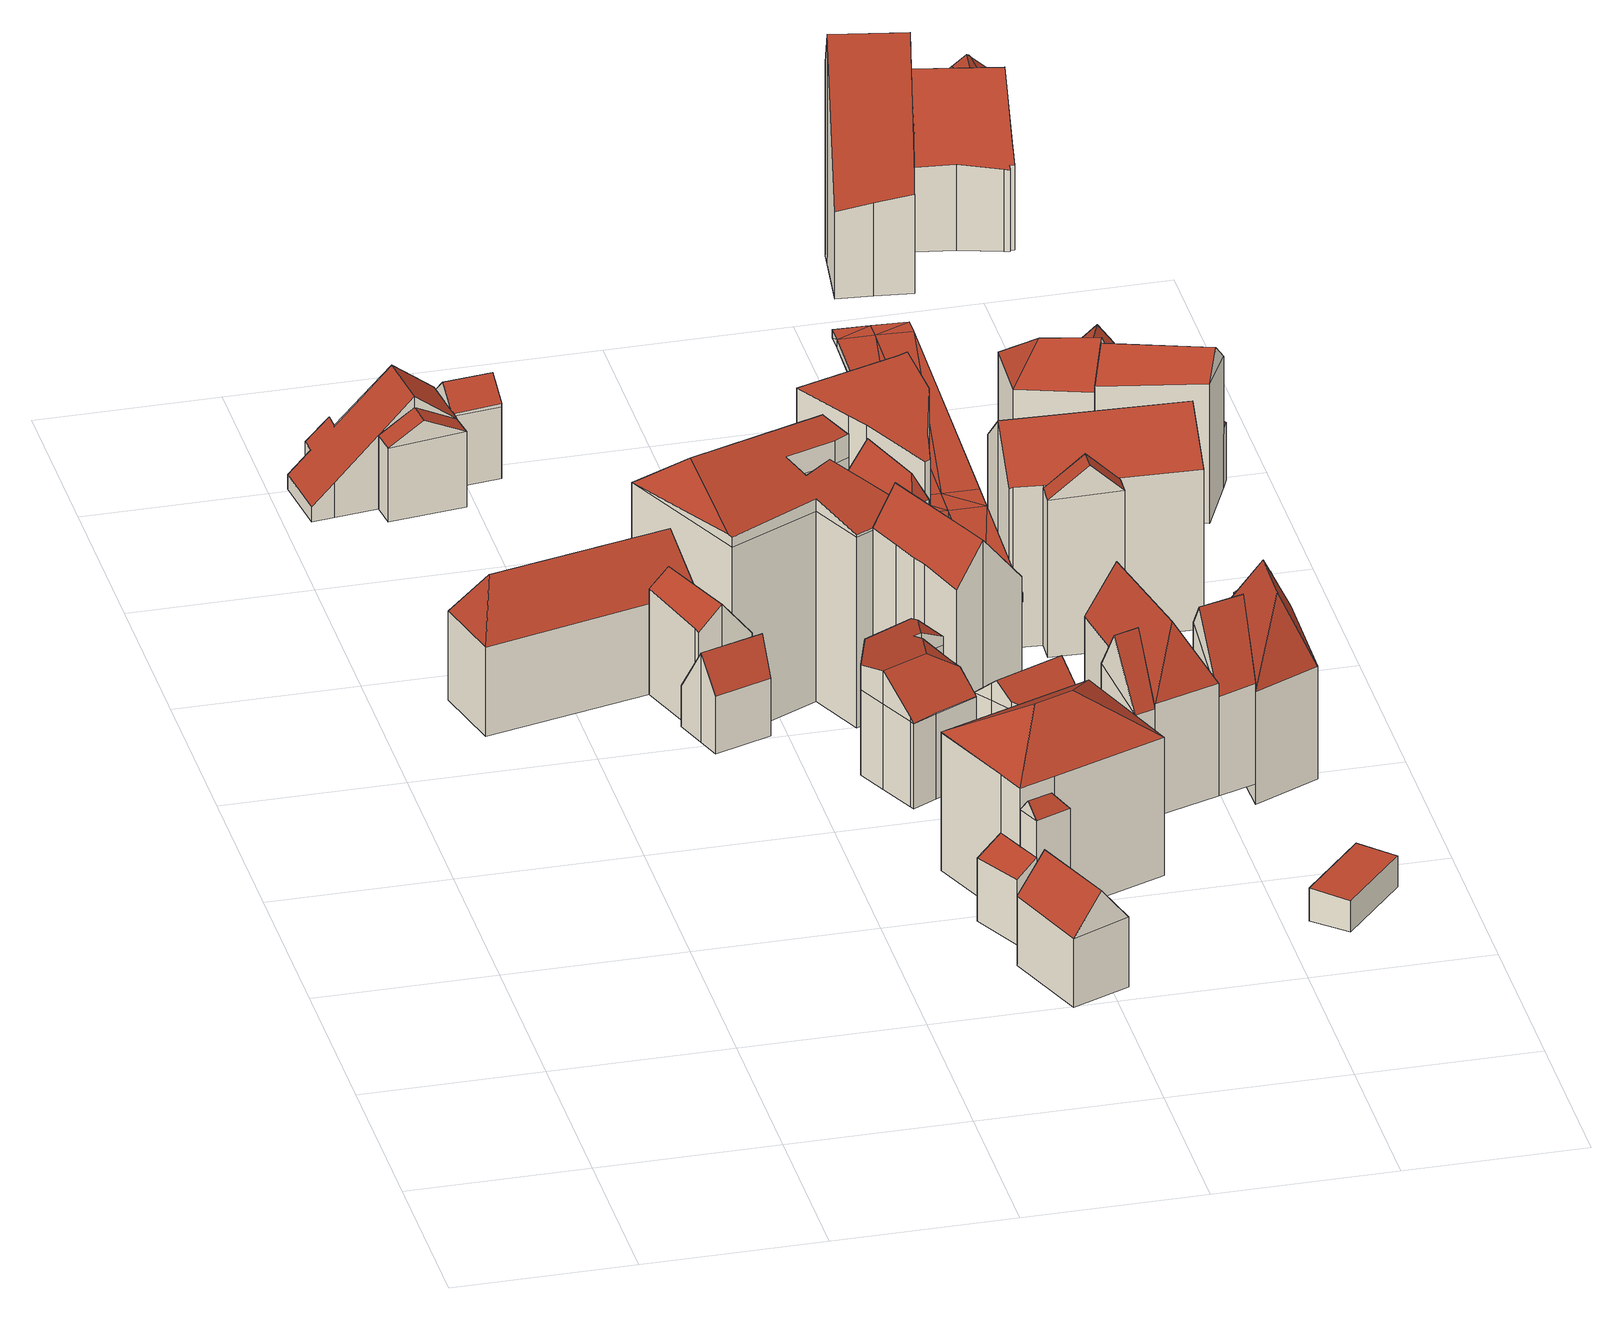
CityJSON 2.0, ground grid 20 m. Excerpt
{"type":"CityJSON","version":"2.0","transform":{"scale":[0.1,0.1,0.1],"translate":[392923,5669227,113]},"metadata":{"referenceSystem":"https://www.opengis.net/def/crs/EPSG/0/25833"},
"CityObjects":{
"building1":{"type":"Building","attributes":{"Gemeindeschluessel":14627140,"Geometrietyp2DReferenz":"3000","function":"31001_9998","roofType":"9999"},"children":["building1-1","building1-2"]},
"building1-1":{"type":"BuildingPart","attributes":{"Dachtyp_tdc":"tdcGableRoof","Dachneigung":51.53,"QualitaetDacherkennung":73,"Geometrietyp2DReferenz":"3000","roofType":"3100","measuredHeight":14.56},"parents":["building1"],"geometry":[{"type":"MultiSurface","lod":"2","boundaries":[[[0,1,2,3]],[[1,4,5,2]],[[4,6,7,5]],[[6,8,9,7]],[[8,10,11,9]],[[10,12,13,14,11]],[[6,4,1,0,15,16]],[[16,12,10,8,6]],[[14,17,3,2,5,7,9,11]],[[18,13,12,16]],[[17,14,13,18]],[[15,18,16]],[[0,3,17,18,15]]],"semantics":{"surfaces":[{"type":"WallSurface"},{"type":"RoofSurface"},{"type":"GroundSurface"},{"type":"ClosureSurface"}],"values":[0,0,0,0,0,0,1,1,2,0,3,0,3]}}]},
"building1-2":{"type":"BuildingPart","attributes":{"Dachtyp_tdc":"tdcHipAndGableRoof","Dachneigung":52.65,"QualitaetDacherkennung":80,"Geometrietyp2DReferenz":"3000","roofType":"5000","measuredHeight":16.27},"parents":["building1"],"geometry":[{"type":"MultiSurface","lod":"2","boundaries":[[[19,20,0,3,21]],[[13,22,23,14]],[[22,24,25,23]],[[24,26,27,25]],[[26,28,29,27]],[[28,19,21,29]],[[24,22,30]],[[22,13,18,15,20,19,30]],[[19,28,26,24,30]],[[21,3,17,14,23,25,27,29]],[[15,0,20]],[[13,14,17,18]],[[18,17,3,0,15]]],"semantics":{"surfaces":[{"type":"WallSurface"},{"type":"RoofSurface"},{"type":"GroundSurface"},{"type":"ClosureSurface"}],"values":[0,0,0,0,0,0,1,1,1,2,0,3,3]}}]},
"building2":{"type":"Building","attributes":{"Dachtyp_tdc":"tdcGableRoof","Gemeindeschluessel":14627140,"Dachneigung":56.37,"QualitaetDacherkennung":78,"Geometrietyp2DReferenz":"3000","function":"31001_9998","roofType":"3100","measuredHeight":10.61},"geometry":[{"type":"MultiSurface","lod":"2","boundaries":[[[31,32,33,34]],[[32,35,36,33]],[[35,37,38,36]],[[37,39,40,38]],[[39,41,42,40]],[[41,43,44,42]],[[43,45,46,44]],[[45,31,34,46]],[[41,39,37,35]],[[35,32,31,45,43,41]],[[34,33,36,38,40,42,44,46]]],"semantics":{"surfaces":[{"type":"WallSurface"},{"type":"RoofSurface"},{"type":"GroundSurface"}],"values":[0,0,0,0,0,0,0,0,1,1,2]}}]},
"building3":{"type":"Building","attributes":{"Gemeindeschluessel":14627140,"Geometrietyp2DReferenz":"3000","function":"31001_9998","roofType":"9999"},"children":["building3-1","building3-2","building3-3"]},
"building3-1":{"type":"BuildingPart","attributes":{"Dachtyp_tdc":"tdcGableRoof","Dachneigung":27.16,"QualitaetDacherkennung":33,"Geometrietyp2DReferenz":"3000","roofType":"3100","measuredHeight":11.25},"parents":["building3"],"geometry":[{"type":"MultiSurface","lod":"2","boundaries":[[[47,48,49,50]],[[51,52,53,54]],[[52,47,50,53]],[[47,52,55]],[[48,47,55,56,57]],[[52,51,56,55]],[[50,49,58,54,53]],[[54,58,59,51]],[[58,49,48,59]],[[59,56,51]],[[48,57,56,59]]],"semantics":{"surfaces":[{"type":"WallSurface"},{"type":"RoofSurface"},{"type":"GroundSurface"},{"type":"ClosureSurface"}],"values":[0,0,0,0,1,1,2,3,3,3,3]}}]},
"building3-2":{"type":"BuildingPart","attributes":{"Dachtyp_tdc":"tdcGableRoof","Dachneigung":43.7,"QualitaetDacherkennung":22,"Geometrietyp2DReferenz":"3000","roofType":"3100","measuredHeight":12.49},"parents":["building3"],"geometry":[{"type":"MultiSurface","lod":"2","boundaries":[[[48,60,61,49]],[[60,62,63,61]],[[62,64,65,63]],[[64,66,67,65]],[[66,68,69,67]],[[68,70,71,69]],[[70,72,73,71]],[[72,74,75,73]],[[74,76,77,78,75]],[[79,80,51,54,81,82,83]],[[74,72,70,68,66,64,62,60,48,57,84]],[[84,80,79,85,86,76,74]],[[54,58,49,61,63,65,67,69,71,73,75,78,81]],[[56,51,80,84]],[[58,54,51,59]],[[59,51,56]],[[57,56,84]],[[58,59,48,49]],[[48,59,56,57]],[[79,83,85]],[[86,77,76]],[[82,81,78,77]],[[82,77,86,85,83]]],"semantics":{"surfaces":[{"type":"WallSurface"},{"type":"RoofSurface"},{"type":"GroundSurface"},{"type":"ClosureSurface"}],"values":[0,0,0,0,0,0,0,0,0,0,1,1,2,0,3,3,0,3,3,0,0,3,3]}}]},
"building3-3":{"type":"BuildingPart","attributes":{"Dachtyp_tdc":"tdcGableRoof","Dachneigung":43.83,"QualitaetDacherkennung":51,"Geometrietyp2DReferenz":"3000","roofType":"3100","measuredHeight":11.12},"parents":["building3"],"geometry":[{"type":"MultiSurface","lod":"2","boundaries":[[[77,87,88,78]],[[87,89,90,88]],[[89,82,81,90]],[[83,91,92,93,85]],[[94,77,86,93,92]],[[77,94,87]],[[87,94,92,91,89]],[[89,91,83,82]],[[81,78,88,90]],[[78,81,82,77]],[[93,86,85]],[[82,83,85,86,77]]],"semantics":{"surfaces":[{"type":"WallSurface"},{"type":"RoofSurface"},{"type":"GroundSurface"},{"type":"ClosureSurface"}],"values":[0,0,0,1,1,0,0,0,2,3,0,3]}}]},
"building4":{"type":"Building","attributes":{"Dachtyp_tdc":"tdcFreeFormRoof","Gemeindeschluessel":14627140,"Dachneigung":51.18,"QualitaetDacherkennung":71,"Geometrietyp2DReferenz":"3000","function":"31001_9998","roofType":"5000","measuredHeight":12.46},"geometry":[{"type":"MultiSurface","lod":"2","boundaries":[[[95,96,97,98]],[[96,99,100,97]],[[99,101,102,100]],[[101,103,104,102]],[[103,95,98,104]],[[105,101,99,106]],[[103,105,106,96,95]],[[99,96,106]],[[103,101,105]],[[98,97,100,102,104]]],"semantics":{"surfaces":[{"type":"WallSurface"},{"type":"RoofSurface"},{"type":"GroundSurface"}],"values":[0,0,0,0,0,1,1,0,0,2]}}]},
"building5":{"type":"Building","attributes":{"Dachtyp_tdc":"tdcFreeFormRoof","Gemeindeschluessel":14627140,"Dachneigung":14.07,"QualitaetDacherkennung":25,"Geometrietyp2DReferenz":"3000","function":"31001_9998","roofType":"5000","measuredHeight":14.01},"geometry":[{"type":"MultiSurface","lod":"2","boundaries":[[[107,108,109,110]],[[110,109,111]],[[111,112,113]],[[113,112,114,115]],[[116,117,108,107]],[[118,119,120,121]],[[121,120,122,123,124]],[[115,114,125,126]],[[126,125,127,128]],[[128,127,129,130]],[[130,129,131,132]],[[133,134,119,118]],[[132,131,134,133]],[[124,123,117,116]],[[135,136,137,138,139,140,141,142,143,144,145,146,147,148]],[[118,121,136,135]],[[121,124,137,136]],[[124,116,138,137]],[[116,107,139,138]],[[107,110,140,139]],[[110,111,141,140]],[[111,113,142,141]],[[113,115,143,142]],[[115,126,144,143]],[[126,128,145,144]],[[128,130,146,145]],[[130,132,147,146]],[[132,133,148,147]],[[133,118,135,148]],[[123,122,149,117]],[[134,131,119]],[[129,127,125,114,149,122,120,119,131]],[[108,117,149,114,112,111,109]]],"semantics":{"surfaces":[{"type":"WallSurface"},{"type":"GroundSurface"},{"type":"RoofSurface"}],"values":[0,0,0,0,0,0,0,0,0,0,0,0,0,0,1,0,0,0,0,0,0,0,0,0,0,0,0,0,0,2,2,2,2]}}]},
"building6":{"type":"Building","attributes":{"Gemeindeschluessel":14627140,"Geometrietyp2DReferenz":"3000","function":"31001_9998","roofType":"9999"},"children":["building6-1","building6-2","building6-3","building6-4"]},
"building6-1":{"type":"BuildingPart","attributes":{"Dachtyp_tdc":"tdcFreeFormRoof","Dachneigung":67.33,"QualitaetDacherkennung":21,"Geometrietyp2DReferenz":"3000","roofType":"5000","measuredHeight":27.71},"parents":["building6"],"geometry":[{"type":"MultiSurface","lod":"2","boundaries":[[[150,151,152,153,154]],[[155,156,157,158]],[[159,155,158,160,151]],[[159,151,150]],[[155,159,150,161,156]],[[153,152,162,163,164]],[[165,166,160,158]],[[162,152,151,160,166]],[[165,163,162,166]],[[157,165,158]],[[164,163,165,157,156,167,168]],[[161,167,156]],[[154,153,164,168]],[[154,168,167,161,150]]],"semantics":{"surfaces":[{"type":"WallSurface"},{"type":"RoofSurface"},{"type":"GroundSurface"},{"type":"ClosureSurface"}],"values":[0,1,1,1,1,2,0,3,3,0,3,0,3,3]}}]},
"building6-2":{"type":"BuildingPart","attributes":{"Dachtyp_tdc":"tdcPolyFlatRoof","Dachneigung":0,"QualitaetDacherkennung":4,"Geometrietyp2DReferenz":"3000","roofType":"1000","measuredHeight":27.45},"parents":["building6"],"geometry":[{"type":"MultiSurface","lod":"2","boundaries":[[[169,170,171,172,173]],[[170,174,175,171]],[[174,176,177,175]],[[176,178,179,177]],[[178,180,181,182,179]],[[183,184,185,186,187,152,151]],[[184,183,188,180,178,176,174,170,169]],[[172,171,175,177,179,182,162,152,187]],[[166,181,180,188,160]],[[166,162,182,181]],[[151,160,188,183]],[[152,162,166,160,151]],[[173,189,185,184,169]],[[173,172,187,186]],[[186,185,189,173]]],"semantics":{"surfaces":[{"type":"WallSurface"},{"type":"RoofSurface"},{"type":"GroundSurface"},{"type":"ClosureSurface"}],"values":[0,0,0,0,0,0,1,2,0,3,0,3,0,3,3]}}]},
"building6-3":{"type":"BuildingPart","attributes":{"Dachtyp_tdc":"tdcFreeFormRoof","Dachneigung":10.06,"QualitaetDacherkennung":35,"Geometrietyp2DReferenz":"3000","roofType":"5000","measuredHeight":25.99},"parents":["building6"],"geometry":[{"type":"MultiSurface","lod":"2","boundaries":[[[190,191,192,193]],[[191,154,153,192]],[[194,195,196,197]],[[195,198,199,196]],[[198,200,201,199]],[[200,202,203,201]],[[202,173,172,203]],[[186,204,205,187]],[[204,206,207,205]],[[206,190,193,207]],[[208,209,202]],[[210,185,189,209,208,211,212,213,214,215,167,161,216,217,218,219]],[[173,202,209,189]],[[204,210,219,206]],[[206,219,218,190]],[[190,218,217,191]],[[191,217,216,150,154]],[[195,213,212,198]],[[194,214,213,195]],[[198,212,211,200]],[[200,211,208,202]],[[186,185,210,204]],[[193,192,153,164,220,197,196,199,201,203,172,187,205,207]],[[164,153,154,168]],[[197,220,221,194]],[[220,164,168,221]],[[187,172,173,186]],[[173,189,185,186]],[[161,150,216]],[[154,150,161,167,168]],[[214,194,221,215]],[[215,221,168,167]]],"semantics":{"surfaces":[{"type":"WallSurface"},{"type":"RoofSurface"},{"type":"GroundSurface"},{"type":"ClosureSurface"}],"values":[0,0,0,0,0,0,0,0,0,0,1,1,1,0,0,0,0,0,0,0,0,0,2,3,3,3,3,3,0,3,3,3]}}]},
"building6-4":{"type":"BuildingPart","attributes":{"Dachtyp_tdc":"tdcGableRoof","Dachneigung":51.29,"QualitaetDacherkennung":37,"Geometrietyp2DReferenz":"3000","roofType":"3100","measuredHeight":27.09},"parents":["building6"],"geometry":[{"type":"MultiSurface","lod":"2","boundaries":[[[181,222,223,182]],[[222,224,225,223]],[[224,226,227,225]],[[226,228,229,227]],[[228,230,231,229]],[[230,232,233,231]],[[232,234,235,233]],[[234,236,237,235]],[[236,238,239,237]],[[238,214,194,197,239]],[[240,214,238,236,234,232,230]],[[230,228,226,224,222,181,166,165,157,241,240]],[[162,182,223,225,227,229,231,233,235,237,239,197,220,164,163]],[[181,182,162,166]],[[215,214,240]],[[220,197,194,221]],[[221,194,214,215]],[[241,156,167,215,240]],[[220,221,168,164]],[[167,168,221,215]],[[157,156,241]],[[165,163,164,168,167,156,157]],[[163,165,166,162]]],"semantics":{"surfaces":[{"type":"WallSurface"},{"type":"RoofSurface"},{"type":"GroundSurface"},{"type":"ClosureSurface"}],"values":[0,0,0,0,0,0,0,0,0,0,1,1,2,3,0,3,3,0,3,3,0,3,3]}}]},
"building7":{"type":"Building","attributes":{"Gemeindeschluessel":14627140,"Geometrietyp2DReferenz":"3000","function":"31001_9998","roofType":"9999"},"children":["building7-1","building7-2","building7-3"]},
"building7-1":{"type":"BuildingPart","attributes":{"Dachtyp_tdc":"tdcPolyFlatRoof","Dachneigung":35.46,"QualitaetDacherkennung":49,"Geometrietyp2DReferenz":"3000","roofType":"2100","measuredHeight":9.47},"parents":["building7"],"geometry":[{"type":"MultiSurface","lod":"2","boundaries":[[[242,243,244,245]],[[243,246,247,244]],[[246,248,249,247]],[[248,246,243,242,250]],[[245,244,247,249,251]],[[245,251,250,242]],[[251,249,248,250]]],"semantics":{"surfaces":[{"type":"WallSurface"},{"type":"RoofSurface"},{"type":"GroundSurface"},{"type":"ClosureSurface"}],"values":[0,0,0,1,2,3,3]}}]},
"building7-2":{"type":"BuildingPart","attributes":{"Dachtyp_tdc":"tdcFreeFormRoof","Dachneigung":50.93,"QualitaetDacherkennung":19,"Geometrietyp2DReferenz":"3000","roofType":"5000","measuredHeight":15.52},"parents":["building7"],"geometry":[{"type":"MultiSurface","lod":"2","boundaries":[[[252,253,254,255]],[[253,256,242,245,254]],[[257,258,256]],[[259,257,256,253]],[[259,253,252]],[[257,259,252,258]],[[255,254,245,251]],[[250,242,256,258]],[[251,245,242,250]],[[255,251,250,258,252]]],"semantics":{"surfaces":[{"type":"WallSurface"},{"type":"RoofSurface"},{"type":"GroundSurface"},{"type":"ClosureSurface"}],"values":[0,0,0,1,1,1,2,0,3,3]}}]},
"building7-3":{"type":"BuildingPart","attributes":{"Dachtyp_tdc":"tdcHipRoof","Dachneigung":32.5,"QualitaetDacherkennung":63,"Geometrietyp2DReferenz":"3000","roofType":"3200","measuredHeight":20.92},"parents":["building7"],"geometry":[{"type":"MultiSurface","lod":"2","boundaries":[[[260,261,262,263]],[[261,264,252,255,262]],[[265,266,267,249,248]],[[266,260,263,267]],[[261,268,269]],[[270,265,271,272]],[[268,270,272,269]],[[271,264,261,269,272]],[[265,270,266]],[[266,270,268,260]],[[260,268,261]],[[263,262,255,251,249,267]],[[258,252,264,271]],[[258,250,251,255,252]],[[248,250,258,271,265]],[[251,250,248,249]]],"semantics":{"surfaces":[{"type":"WallSurface"},{"type":"RoofSurface"},{"type":"GroundSurface"},{"type":"ClosureSurface"}],"values":[0,0,0,0,1,1,1,1,0,0,0,2,0,3,0,3]}}]},
"building8":{"type":"Building","attributes":{"Gemeindeschluessel":14627140,"Dachtyp_tdc":"tdcFreeFormRoof","Dachneigung":41.51,"QualitaetDacherkennung":81,"Geometrietyp2DReferenz":"3000","function":"31001_9998","roofType":"5000","measuredHeight":10.45},"geometry":[{"type":"MultiSurface","lod":"2","boundaries":[[[273,274,275,276]],[[274,277,278,275]],[[277,279,280,278]],[[279,281,282,280]],[[281,283,284,282]],[[283,285,286,284]],[[285,287,288,286]],[[287,289,290,288]],[[289,291,292,290]],[[291,273,276,292]],[[293,294,295,296,297,298]],[[289,287,285,283,299,300,295,294]],[[277,296,295,300,279]],[[279,300,299,281]],[[281,299,283]],[[273,298,297,274]],[[291,293,298,273]],[[274,297,296,277]],[[289,294,293,291]],[[276,275,278,280,282,284,286,288,290,292]]],"semantics":{"surfaces":[{"type":"WallSurface"},{"type":"RoofSurface"},{"type":"GroundSurface"}],"values":[0,0,0,0,0,0,0,0,0,0,1,1,0,0,0,0,0,0,0,2]}}]},
"building9":{"type":"Building","attributes":{"Gemeindeschluessel":14627140,"Geometrietyp2DReferenz":"3000","function":"31001_9998","roofType":"9999"},"children":["building9-1","building9-2","building9-3"]},
"building9-1":{"type":"BuildingPart","attributes":{"Dachtyp_tdc":"tdcFreeFormRoof","Dachneigung":60.07,"QualitaetDacherkennung":24,"Geometrietyp2DReferenz":"3000","roofType":"5000","measuredHeight":19.8},"parents":["building9"],"geometry":[{"type":"MultiSurface","lod":"2","boundaries":[[[301,302,303,304,305,306]],[[307,308,309,310]],[[308,311,312,309]],[[311,313,314,312]],[[315,308,307,316,302,317]],[[317,302,301]],[[301,318,319,313,311,315,317]],[[308,315,311]],[[314,305,304,310,309,312]],[[306,318,301]],[[305,314,313,319,306]],[[306,319,318]],[[316,303,302]],[[310,304,303,316,307]]],"semantics":{"surfaces":[{"type":"WallSurface"},{"type":"RoofSurface"},{"type":"GroundSurface"},{"type":"ClosureSurface"}],"values":[0,0,0,0,1,1,1,0,2,0,3,3,0,3]}}]},
"building9-2":{"type":"BuildingPart","attributes":{"Dachtyp_tdc":"tdcGableRoof","Dachneigung":59.89,"QualitaetDacherkennung":70,"Geometrietyp2DReferenz":"3000","roofType":"3100","measuredHeight":20.01},"parents":["building9"],"geometry":[{"type":"MultiSurface","lod":"2","boundaries":[[[303,320,321,304]],[[320,322,323,321]],[[322,324,307,310,323]],[[322,320,325]],[[303,316,324,326]],[[320,303,326,325]],[[324,322,325,326]],[[304,321,323,310]],[[316,307,324]],[[303,304,310,307,316]]],"semantics":{"surfaces":[{"type":"WallSurface"},{"type":"RoofSurface"},{"type":"GroundSurface"},{"type":"ClosureSurface"}],"values":[0,0,0,0,0,1,1,2,0,3]}}]},
"building9-3":{"type":"BuildingPart","attributes":{"Dachtyp_tdc":"tdcGableRoof","Dachneigung":59.58,"QualitaetDacherkennung":63,"Geometrietyp2DReferenz":"3000","roofType":"3100","measuredHeight":19.82},"parents":["building9"],"geometry":[{"type":"MultiSurface","lod":"2","boundaries":[[[327,328,329,314,313]],[[328,330,331,329]],[[330,306,305,331]],[[330,328,332]],[[328,327,333,332]],[[306,330,332,333,318]],[[314,329,331,305]],[[313,319,327]],[[314,305,306,319,313]],[[333,327,319,318]],[[318,319,306]]],"semantics":{"surfaces":[{"type":"WallSurface"},{"type":"RoofSurface"},{"type":"GroundSurface"},{"type":"ClosureSurface"}],"values":[0,0,0,0,1,1,2,0,3,0,3]}}]},
"building10":{"type":"Building","attributes":{"BodenHoehe":133.16,"gemHoehe":0,"BauwerkHoehe":1,"Breite":8,"Gemeindeschluessel":"14627140","Geometrietyp2DReferenz":"3000","function":"53001_1800","measuredHeight":1},"geometry":[{"type":"MultiSurface","lod":"2","boundaries":[[[334,335,336]],[[336,335,337]],[[335,338,337]],[[337,338,339]],[[338,340,341]],[[338,341,339]],[[340,342,341]],[[341,342,343]],[[344,345,334]],[[334,345,335]],[[345,346,335]],[[335,346,338]],[[346,347,340]],[[346,340,338]],[[347,348,340]],[[340,348,342]],[[334,336,349]],[[334,349,350]],[[336,337,351]],[[336,351,349]],[[337,339,352]],[[337,352,351]],[[339,341,353]],[[339,353,352]],[[341,343,354]],[[341,354,353]],[[343,342,355]],[[343,355,354]],[[342,348,356]],[[342,356,355]],[[348,347,357]],[[348,357,356]],[[347,346,358]],[[347,358,357]],[[346,345,359]],[[346,359,358]],[[345,344,360]],[[345,360,359]],[[344,334,350]],[[344,350,360]],[[349,361,350]],[[351,361,349]],[[351,362,361]],[[352,362,351]],[[353,363,362]],[[352,353,362]],[[353,355,363]],[[354,355,353]],[[350,359,360]],[[361,359,350]],[[361,358,359]],[[362,358,361]],[[363,357,358]],[[362,363,358]],[[363,356,357]],[[355,356,363]]],"semantics":{"surfaces":[{"type":"RoofSurface"},{"type":"WallSurface"},{"type":"GroundSurface"}],"values":[0,0,0,0,0,0,0,0,0,0,0,0,0,0,0,0,1,1,1,1,1,1,1,1,1,1,1,1,1,1,1,1,1,1,1,1,1,1,1,1,2,2,2,2,2,2,2,2,2,2,2,2,2,2,2,2]}}]},
"building11":{"type":"Building","attributes":{"Dachtyp_tdc":"tdcPolyFlatRoof","Gemeindeschluessel":14627140,"Dachneigung":2.84,"QualitaetDacherkennung":81,"Geometrietyp2DReferenz":"3000","function":"31001_9998","roofType":"2100","measuredHeight":3.87},"geometry":[{"type":"MultiSurface","lod":"2","boundaries":[[[364,365,366,367]],[[365,368,369,366]],[[368,370,371,369]],[[370,364,367,371]],[[370,368,365,364]],[[367,366,369,371]]],"semantics":{"surfaces":[{"type":"WallSurface"},{"type":"RoofSurface"},{"type":"GroundSurface"}],"values":[0,0,0,0,1,2]}}]},
"building12":{"type":"Building","attributes":{"Gemeindeschluessel":14627140,"Geometrietyp2DReferenz":"3000","function":"31001_9998","roofType":"9999"},"children":["building12-1","building12-2"]},
"building12-1":{"type":"BuildingPart","attributes":{"Dachtyp_tdc":"tdcGableRoof","Dachneigung":40.24,"QualitaetDacherkennung":74,"Geometrietyp2DReferenz":"3000","roofType":"3100","measuredHeight":22.25},"parents":["building12"],"geometry":[{"type":"MultiSurface","lod":"2","boundaries":[[[372,373,374,375]],[[373,376,377,374]],[[373,372,378]],[[372,379,380,381,382,378]],[[376,373,378,382,383]],[[384,385,375,374,377]],[[375,385,379,372]],[[385,384,380,379]],[[384,377,376,380]],[[382,381,383]],[[383,381,380,376]]],"semantics":{"surfaces":[{"type":"WallSurface"},{"type":"RoofSurface"},{"type":"GroundSurface"},{"type":"ClosureSurface"}],"values":[0,0,0,1,1,2,0,3,3,0,3]}}]},
"building12-2":{"type":"BuildingPart","attributes":{"Dachtyp_tdc":"tdcGableRoof","Dachneigung":40.65,"QualitaetDacherkennung":77,"Geometrietyp2DReferenz":"3000","roofType":"3100","measuredHeight":23.82},"parents":["building12"],"geometry":[{"type":"MultiSurface","lod":"2","boundaries":[[[386,377,376]],[[386,387,388,377]],[[387,389,390,388]],[[389,391,392,390]],[[391,393,394,392]],[[393,395,396,394]],[[395,397,398,396]],[[397,399,400,398]],[[399,401,379,385,400]],[[397,395,393,391]],[[391,389,387,386,383,381,402,401,399,397]],[[384,377,388,390,392,394,396,398,400,385]],[[376,383,386]],[[381,380,402]],[[376,377,384,380]],[[376,380,381,383]],[[380,379,401,402]],[[384,385,379,380]]],"semantics":{"surfaces":[{"type":"WallSurface"},{"type":"RoofSurface"},{"type":"GroundSurface"},{"type":"ClosureSurface"}],"values":[0,0,0,0,0,0,0,0,0,1,1,2,0,0,3,3,0,3]}}]},
"building13":{"type":"Building","attributes":{"name":"Torhaus","Dachtyp_tdc":"tdcGableRoof","Gemeindeschluessel":14627140,"Dachneigung":67.75,"QualitaetDacherkennung":100,"Geometrietyp2DReferenz":"3000","function":"31001_3034","roofType":"3100","measuredHeight":27.19},"geometry":[{"type":"MultiSurface","lod":"2","boundaries":[[[403,404,405,406]],[[404,407,408,405]],[[407,409,410,408]],[[409,411,412,410]],[[411,413,414,412]],[[413,415,416,414]],[[415,417,418,416]],[[417,403,406,418]],[[413,411,409,407,404]],[[404,403,417,415,413]],[[406,405,408,410,412,414,416,418]]],"semantics":{"surfaces":[{"type":"WallSurface"},{"type":"RoofSurface"},{"type":"GroundSurface"}],"values":[0,0,0,0,0,0,0,0,1,1,2]}}]},
"building14":{"type":"Building","attributes":{"Gemeindeschluessel":14627140,"Geometrietyp2DReferenz":"3000","function":"31001_9998","roofType":"9999"},"children":["building14-1","building14-2"]},
"building14-1":{"type":"BuildingPart","attributes":{"Dachtyp_tdc":"tdcPolyFlatRoof","Dachneigung":33.34,"QualitaetDacherkennung":83,"Geometrietyp2DReferenz":"3000","roofType":"2100","measuredHeight":11.92},"parents":["building14"],"geometry":[{"type":"MultiSurface","lod":"2","boundaries":[[[419,420,421,422]],[[420,423,424,421]],[[423,425,426,424]],[[423,420,419,425]],[[426,422,421,424]],[[419,422,426,425]]],"semantics":{"surfaces":[{"type":"WallSurface"},{"type":"RoofSurface"},{"type":"GroundSurface"},{"type":"ClosureSurface"}],"values":[0,0,0,1,2,3]}}]},
"building14-2":{"type":"BuildingPart","attributes":{"Dachtyp_tdc":"tdcFreeFormRoof","Dachneigung":64.72,"QualitaetDacherkennung":17,"Geometrietyp2DReferenz":"3000","roofType":"5000","measuredHeight":21.59},"parents":["building14"],"geometry":[{"type":"MultiSurface","lod":"2","boundaries":[[[427,428,429,430]],[[428,431,432,429]],[[431,433,434,432]],[[433,435,436,434]],[[435,437,419,422,436]],[[438,439,440,426,425]],[[439,441,442,440]],[[441,427,430,442]],[[438,437,435,443]],[[435,433,431,428,427,441,444,443]],[[441,439,444]],[[439,438,443,444]],[[430,429,432,434,436,422,426,440,442]],[[425,419,437,438]],[[425,426,422,419]]],"semantics":{"surfaces":[{"type":"WallSurface"},{"type":"RoofSurface"},{"type":"GroundSurface"},{"type":"ClosureSurface"}],"values":[0,0,0,0,0,0,0,0,1,1,1,1,2,0,3]}}]},
"building15":{"type":"Building","attributes":{"Gemeindeschluessel":14627140,"Geometrietyp2DReferenz":"3000","function":"31001_9998","roofType":"9999"},"children":["building15-1","building15-2"]},
"building15-1":{"type":"BuildingPart","attributes":{"Dachtyp_tdc":"tdcGableRoof","Dachneigung":46.42,"QualitaetDacherkennung":66,"Geometrietyp2DReferenz":"3000","roofType":"3100","measuredHeight":11.79},"parents":["building15"],"geometry":[{"type":"MultiSurface","lod":"2","boundaries":[[[445,446,447,448]],[[446,449,450,447]],[[449,451,452,450]],[[449,446,453]],[[446,445,454,455,453]],[[451,449,453,455,456]],[[448,447,450,452]],[[445,448,452,451]],[[456,455,454]],[[451,456,454,445]]],"semantics":{"surfaces":[{"type":"WallSurface"},{"type":"RoofSurface"},{"type":"GroundSurface"},{"type":"ClosureSurface"}],"values":[0,0,0,0,1,1,2,3,0,3]}}]},
"building15-2":{"type":"BuildingPart","attributes":{"Dachtyp_tdc":"tdcHipAndGableRoof","Dachneigung":44.69,"QualitaetDacherkennung":62,"Geometrietyp2DReferenz":"3000","roofType":"5000","measuredHeight":15.05},"parents":["building15"],"geometry":[{"type":"MultiSurface","lod":"2","boundaries":[[[457,458,459,460]],[[458,461,462,459]],[[463,457,460,452,451]],[[461,458,464]],[[457,463,465]],[[458,457,465,464]],[[463,456,454,461,464,465]],[[460,459,462,448,452]],[[463,451,456]],[[454,445,448,462,461]],[[451,452,448,445]],[[456,451,445,454]]],"semantics":{"surfaces":[{"type":"WallSurface"},{"type":"RoofSurface"},{"type":"GroundSurface"},{"type":"ClosureSurface"}],"values":[0,0,0,1,0,1,1,2,0,0,3,3]}}]},
"building16":{"type":"Building","attributes":{"name":"Torhaus","Gemeindeschluessel":14627140,"QualitaetDacherkennung":100,"Geometrietyp2DReferenz":"3000","function":"31001_3034","roofType":"9999"},"children":["building16-1","building16-2"]},
"building16-1":{"type":"BuildingPart","attributes":{"Dachtyp_tdc":"tdcHipAndGableRoof","Dachneigung":40.56,"QualitaetDacherkennung":100,"Geometrietyp2DReferenz":"3000","roofType":"5000","measuredHeight":14.07},"parents":["building16"],"geometry":[{"type":"MultiSurface","lod":"2","boundaries":[[[466,467,468,469]],[[467,470,471,468]],[[470,472,473,471]],[[472,474,475,476,473]],[[474,477,478,466,479]],[[472,480,474]],[[480,481,482,477,474]],[[482,483,477]],[[483,484,478,477]],[[466,478,484,467]],[[467,484,483,482,481,470]],[[470,481,480,472]],[[476,469,468,471,473]],[[479,475,474]],[[469,476,475,479,466]]],"semantics":{"surfaces":[{"type":"WallSurface"},{"type":"RoofSurface"},{"type":"GroundSurface"},{"type":"ClosureSurface"}],"values":[0,0,0,0,1,1,1,1,1,0,0,0,2,0,3]}}]},
"building16-2":{"type":"BuildingPart","attributes":{"Dachtyp_tdc":"tdcGableRoof","Dachneigung":51.75,"QualitaetDacherkennung":100,"Geometrietyp2DReferenz":"3000","roofType":"3100","measuredHeight":17.99},"parents":["building16"],"geometry":[{"type":"MultiSurface","lod":"2","boundaries":[[[475,485,486,476]],[[485,487,488,486]],[[487,489,490,488]],[[489,491,492,490]],[[491,493,494,492]],[[493,495,496,494]],[[495,497,498,496]],[[497,499,500,498]],[[499,501,502,500]],[[501,503,504,502]],[[503,505,506,504]],[[505,507,508,506]],[[507,509,510,508]],[[509,511,512,510]],[[511,513,514,512]],[[513,515,466,469,514]],[[509,507,505,503,501,499,497,495,493,491]],[[491,489,487,485,475,479,515,513,511,509]],[[469,476,486,488,490,492,494,496,498,500,502,504,506,508,510,512,514]],[[479,466,515]],[[475,476,469,466,479]]],"semantics":{"surfaces":[{"type":"WallSurface"},{"type":"RoofSurface"},{"type":"GroundSurface"},{"type":"ClosureSurface"}],"values":[0,0,0,0,0,0,0,0,0,0,0,0,0,0,0,0,1,1,2,0,3]}}]},
"building17":{"type":"Building","attributes":{"Gemeindeschluessel":14627140,"Geometrietyp2DReferenz":"3000","function":"31001_9998","roofType":"9999"},"children":["building17-1","building17-2"]},
"building17-1":{"type":"BuildingPart","attributes":{"Dachtyp_tdc":"tdcFreeFormRoof","Dachneigung":47.12,"QualitaetDacherkennung":17,"Geometrietyp2DReferenz":"3000","roofType":"5000","measuredHeight":7.64},"parents":["building17"],"geometry":[{"type":"MultiSurface","lod":"2","boundaries":[[[516,517,518,519]],[[517,520,521,518]],[[520,522,523,521]],[[524,522,520]],[[525,524,520,517]],[[525,517,516]],[[524,525,516,522]],[[519,518,521,523]],[[519,523,522,516]]],"semantics":{"surfaces":[{"type":"WallSurface"},{"type":"RoofSurface"},{"type":"GroundSurface"},{"type":"ClosureSurface"}],"values":[0,0,0,1,1,1,1,2,3]}}]},
"building17-2":{"type":"BuildingPart","attributes":{"Dachtyp_tdc":"tdcGableRoof","Dachneigung":40.34,"QualitaetDacherkennung":60,"Geometrietyp2DReferenz":"3000","roofType":"3100","measuredHeight":18.99},"parents":["building17"],"geometry":[{"type":"MultiSurface","lod":"2","boundaries":[[[526,527,528,523,522]],[[527,529,530,528]],[[529,531,532,530]],[[527,526,533]],[[531,529,534]],[[526,531,534,533]],[[529,527,533,534]],[[532,519,523,528,530]],[[519,532,531,526,522,516]],[[522,523,519,516]]],"semantics":{"surfaces":[{"type":"WallSurface"},{"type":"RoofSurface"},{"type":"GroundSurface"},{"type":"ClosureSurface"}],"values":[0,0,0,0,0,1,1,2,0,3]}}]}
},
"vertices":[
[265,641,282],[300,565,276],[300,565,176],[265,641,176],[303,558,276],[303,558,176],[269,546,321],[269,546,176],[242,538,296],[242,538,176],[240,545,297],[240,545,176],[212,628,301],[212,628,283],[212,628,176],[264,641,283],[234,634,321],[234,634,176],[234,634,283],
[247,680,338],[265,641,283],[247,680,176],[30,585,281],[30,585,176],[10,666,281],[10,666,176],[175,706,278],[175,706,176],[231,715,284],[231,715,176],[45,633,338],
[226,425,319],[277,442,319],[277,442,255],[226,425,255],[279,414,361],[279,414,255],[281,386,323],[281,386,255],[218,364,323],[218,364,255],[209,390,361],[209,390,255],[197,427,303],[197,427,255],[222,435,303],[222,435,255],
[105,1315,90],[102,1343,90],[102,1343,3],[105,1315,3],[186,1353,92],[190,1326,92],[190,1326,3],[186,1353,3],[144,1320,115],[141,1348,115],[104,1343,92],[141,1348,3],[141,1348,91],
[54,1337,44],[54,1337,3],[29,1334,20],[29,1334,3],[21,1404,20],[21,1404,3],[46,1407,44],[46,1407,3],[44,1424,45],[44,1424,3],[70,1426,69],[70,1426,3],[71,1408,69],[71,1408,3],[133,1415,128],[133,1415,3],[178,1420,93],[178,1420,88],[178,1420,3],[185,1366,93],[186,1353,93],[185,1366,3],[185,1366,88],[185,1366,91],[141,1348,128],[184,1369,93],[179,1414,93],
[231,1425,88],[231,1425,3],[238,1373,88],[238,1373,3],[238,1373,92],[235,1399,114],[181,1393,114],[231,1425,89],
[471,102,201],[471,103,201],[471,103,119],[471,102,119],[533,129,202],[533,129,119],[571,33,202],[571,33,119],[507,7,200],[507,7,119],[540,21,244],[503,116,244],
[487,345,296],[487,345,297],[439,322,297],[439,322,296],[412,308,296],[410,313,300],[410,313,296],[391,354,335],[391,354,296],[476,370,296],[476,370,319],[453,443,296],[453,443,321],[444,439,321],[444,439,296],[450,425,325],[469,384,320],[469,384,296],[376,388,325],[376,388,296],[398,461,311],[398,461,296],[454,492,310],[454,492,296],[459,484,312],[459,484,296],[479,455,296],[479,455,306],[453,443,195],[444,439,195],[469,384,195],[476,370,195],[487,345,195],[439,322,195],[412,308,195],[410,313,195],[391,354,195],[376,388,195],[398,461,195],[454,492,195],[459,484,195],[479,455,195],[443,378,335],
[431,690,366],[462,719,366],[462,719,134],[431,690,134],[431,690,359],[489,633,396],[486,617,366],[492,621,366],[506,628,366],[456,688,411],[503,633,366],[478,627,366],[503,633,134],[506,628,134],[486,617,134],[506,628,346],[503,633,347],[486,617,364],[486,617,359],
[411,809,408],[527,848,408],[527,848,134],[411,809,134],[411,809,359],[538,853,408],[538,853,134],[542,776,408],[542,776,134],[518,683,408],[518,683,134],[509,636,408],[509,636,339],[509,636,134],[462,719,408],[449,741,408],[449,741,387],[449,741,359],[449,741,134],[503,633,408],[430,775,393],
[390,681,359],[420,704,359],[420,704,134],[390,681,134],[438,592,359],[419,582,359],[419,582,134],[438,592,134],[391,643,359],[391,643,134],[291,593,359],[291,593,134],[222,744,359],[222,744,134],[432,732,359],[432,732,134],[376,713,359],[376,713,134],[288,599,372],[278,722,393],[432,732,386],[291,593,371],[391,643,374],[419,582,362],[438,592,362],[465,606,363],[431,690,379],[420,704,382],[390,681,380],[376,713,386],[465,606,134],[465,606,359],
[530,585,341],[530,585,134],[540,563,341],[540,563,134],[550,541,342],[550,541,134],[571,494,342],[571,494,134],[525,472,404],[525,472,134],[494,458,357],[494,458,134],[473,511,360],[473,511,134],[466,527,360],[466,527,134],[454,555,361],[454,555,134],[465,606,404],[486,617,375],
[494,113,237],[471,103,220],[471,103,143],[494,113,143],[443,160,217],[443,160,143],[470,171,237],[470,171,143],[483,139,237],[483,139,143],
[523,154,281],[533,129,281],[533,129,143],[523,154,143],[494,113,281],[488,126,298],[483,139,281],[515,136,298],
[602,332,306],[650,204,306],[650,204,143],[602,332,143],[523,154,306],[470,171,306],[431,267,306],[431,267,143],[602,332,308],[563,242,352],[431,267,307],[483,139,306],[519,225,352],
[546,371,257],[545,373,257],[545,373,180],[546,371,180],[531,376,257],[531,376,180],[516,399,257],[516,399,180],[503,418,257],[503,418,180],[502,419,257],[502,419,180],[518,426,257],[518,426,180],[535,433,257],[535,433,180],[585,455,257],[585,455,180],[606,398,257],[606,398,180],[606,398,258],[596,426,284],[520,393,284],[531,376,267],[545,373,260],[546,371,258],[503,418,258],[516,399,278],
[760,421,231],[687,396,231],[687,396,225],[687,396,98],[760,421,98],[760,421,215],[676,466,231],[659,585,231],[659,585,98],[676,466,98],[727,589,231],[727,589,98],[748,482,231],[748,482,98],[693,587,290],[684,413,231],[717,446,296],[758,430,231],[756,439,231],
[664,388,225],[664,388,98],[645,455,251],[645,455,98],[676,466,250],[652,429,298],[680,439,298],
[748,482,270],[801,496,272],[801,496,98],[802,435,217],[802,435,98],[801,483,296],[751,468,296],
[593,1238,212],[593,1218,212],[633,1236,212],[633,1216,212],[583,892,212],[623,891,212],[582,857,212],[622,856,212],[576,677,212],[616,676,212],[553,1239,212],[553,1219,212],[543,893,212],[542,859,212],[536,679,212],[633,1236,202],[593,1238,202],[633,1216,202],[623,891,202],[622,856,202],[616,676,202],[576,677,202],[536,679,202],[542,859,202],[543,893,202],[553,1219,202],[553,1239,202],[593,1218,202],[583,892,202],[582,857,202],
[845,200,88],[809,232,90],[809,232,51],[845,200,51],[877,309,90],[877,309,51],[913,277,88],[913,277,51],
[738,737,282],[658,740,280],[658,740,94],[738,737,94],[659,765,280],[659,765,94],[702,738,316],[739,761,282],[739,762,282],[737,762,283],[703,763,316],[664,765,283],[739,762,94],[739,761,94],
[659,765,283],[628,767,284],[628,767,94],[624,767,283],[624,767,94],[626,822,332],[626,822,94],[629,880,282],[629,880,94],[829,872,282],[829,872,94],[828,814,332],[828,814,94],[826,758,283],[826,758,94],[739,761,283],[739,762,283],
[659,1350,443],[656,1327,499],[656,1327,227],[659,1350,227],[646,1265,344],[646,1265,227],[604,1270,337],[604,1270,227],[564,1274,330],[564,1274,227],[573,1343,499],[573,1343,227],[575,1361,455],[575,1361,227],[620,1355,447],[620,1355,227],
[837,594,165],[843,698,169],[843,698,74],[837,594,74],[880,691,193],[880,691,74],[878,595,193],[878,595,74],
[801,496,206],[799,536,205],[799,536,74],[801,496,74],[798,565,204],[798,565,74],[796,590,200],[796,590,74],[799,594,207],[799,594,74],[837,594,207],[878,595,207],[876,470,207],[876,470,74],[802,435,207],[802,435,74],[839,555,290],[839,494,287],
[759,1066,239],[774,1106,239],[774,1106,146],[759,1066,146],[814,1095,242],[814,1095,146],[800,1058,242],[800,1058,146],[797,1099,264],[773,1063,255],[782,1061,264],[790,1060,254],
[765,978,257],[685,1000,259],[685,1000,146],[765,978,146],[689,1081,257],[689,1081,146],[800,1058,254],[720,1032,297],[782,1018,297],
[712,1361,399],[717,1410,399],[717,1410,276],[712,1361,276],[737,1408,399],[737,1408,276],[755,1407,399],[755,1407,276],[749,1354,399],[749,1354,398],[749,1354,276],[728,1345,416],[712,1359,401],[718,1360,399],[740,1408,412],[737,1408,415],[735,1408,416],[720,1410,403],[717,1410,401],
[752,1354,398],[752,1354,276],[750,1333,424],[750,1333,276],[753,1333,423],[753,1333,276],[751,1308,456],[751,1308,276],[747,1263,399],[747,1263,276],[746,1245,376],[746,1245,276],[741,1246,376],[741,1246,276],[741,1243,372],[741,1243,276],[735,1245,373],[735,1245,276],[688,1258,378],[688,1258,276],[646,1265,376],[646,1265,276],[650,1285,401],[650,1285,276],[656,1327,456],[656,1327,276],[659,1350,427],[659,1350,276],[710,1342,424],[710,1342,276],[712,1361,400],
[872,1030,171],[878,1043,171],[878,1043,103],[872,1030,103],[916,1030,171],[916,1030,103],[910,1016,171],[910,1016,103],[907,1025,179],[882,1034,179],
[910,1016,258],[879,949,268],[879,949,103],[765,978,264],[765,978,103],[800,1058,252],[800,1058,103],[892,978,293],[780,1014,293]
]}
